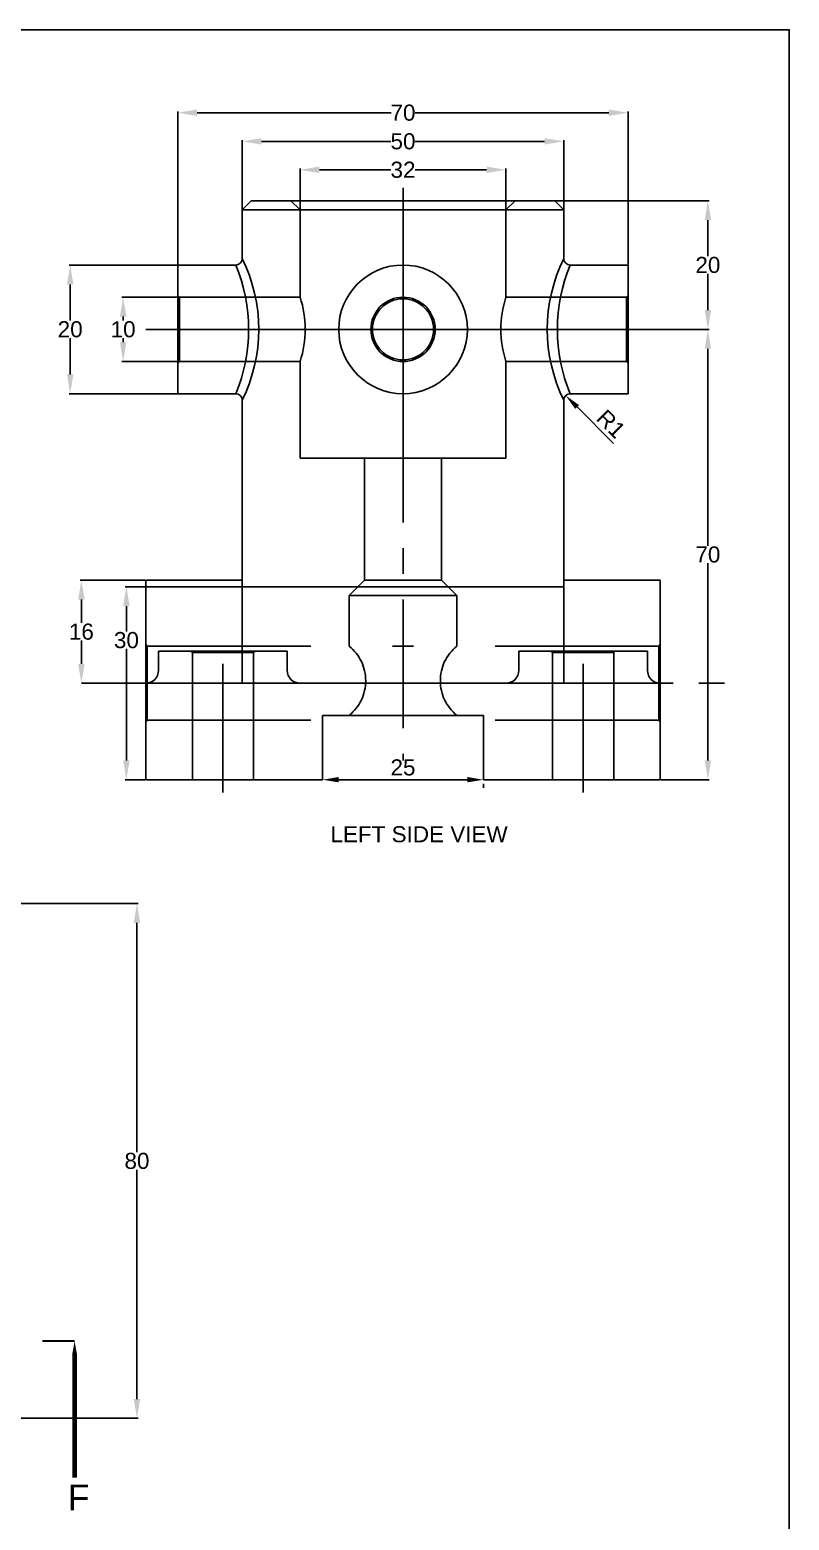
# Model space of a CAD drawing. Header units: inches. Extents: x 0 to 1898, y 0 to 464.
# Drawn here: x 1030.2 to 1148.3, y 172.5 to 404.2 of the extents above; entities that cross this region are included whole.
import ezdxf

# ---------------------------------------------------------------- set-up
doc = ezdxf.new("R2010")
doc.units = ezdxf.units.IN
doc.header["$LTSCALE"] = 8
doc.header["$MEASUREMENT"] = 0
for name, pattern in [('CENTER2', [28.575, 19.05, -3.175, 3.175, -3.175]), ('CENTERX2', [4, 2.5, -0.5, 0.5, -0.5]), ('HIDDEN2', [4.7625, 3.175, -1.5875])]:
    doc.linetypes.add(name, pattern=pattern)
doc.styles.get("Standard").update_dxf_attribs({"font": 'arial.ttf'})
doc.dimstyles.new('ISO-25', dxfattribs={"dimtxt": 2.5, "dimasz": 2.5, "dimexe": 1.25, "dimexo": 0.625, "dimtad": 1, "dimtxsty": 'Standard', "dimcen": 2.5, "dimclrd": 3, "dimclre": 3, "dimclrt": 3, "dimadec": 0, "dimazin": 0, "dimtfac": 1, "dimtmove": 0, "dimatfit": 3, "dimfxl": 1, "dimarcsym": 0})
doc.dimstyles.get("Standard").update_dxf_attribs({"dimtxt": 2.5, "dimasz": 3, "dimexe": 0.18, "dimexo": 0.0625, "dimgap": 0.09, "dimtad": 0, "dimtih": 1, "dimtoh": 1, "dimdec": 0, "dimzin": 0, "dimdsep": 46, "dimtxsty": 'Standard', "dimcen": 0.09, "dimclrd": 3, "dimclre": 3, "dimclrt": 3, "dimadec": 0, "dimazin": 0, "dimtfac": 1, "dimtdec": 0, "dimtofl": 0, "dimtmove": 0, "dimatfit": 3, "dimfxl": 1, "dimtolj": 1, "dimtzin": 0, "dimarcsym": 0})

# ---------------------------------------------------------------- blocks, each defined once
blk = doc.blocks.new('*D91')
at = {"color": 3, "lineweight": -2, "transparency": 16777216}
blk.add_line((1120.94, 339.92), (1115.27, 345.58), dxfattribs=at)
at = {"color": 3, "transparency": 16777216}
blk.add_solid([(1115.57, 345.88), (1114.98, 345.29), (1113.5, 347.35)], dxfattribs=at)
at = {"layer": 'Defpoints', "color": 0, "transparency": 16777216}
for p in [(1113.5, 347.35), (1114.21, 346.64)]:
    blk.add_point(p, dxfattribs=at)
at = {"color": 3, "transparency": 16777216, "insert": (1120.57, 342.95), "char_height": 2.5, "attachment_point": 5, "rotation": 315}
blk.add_mtext('R1', dxfattribs=at)
blk = doc.blocks.new('*D96')
at = {"color": 3, "lineweight": -2, "transparency": 16777216}
for p, q in [((1075.71, 288.27), (1075.71, 288.89)), ((1078.21, 287.64), (1098.21, 287.64)), ((1100.71, 287.02), (1100.71, 286.39))]:
    blk.add_line(p, q, dxfattribs=at)
at = {"color": 3, "transparency": 16777216}
for points in [[(1078.21, 288.06), (1078.21, 287.23), (1075.71, 287.64)], [(1098.21, 288.06), (1098.21, 287.23), (1100.71, 287.64)]]:
    blk.add_solid(points, dxfattribs=at)
at = {"layer": 'Defpoints', "color": 0, "transparency": 16777216}
for p in [(1075.71, 287.64), (1100.71, 287.64), (1100.71, 287.64)]:
    blk.add_point(p, dxfattribs=at)
at = {"color": 3, "transparency": 16777216, "insert": (1088.21, 289.54), "char_height": 2.5, "attachment_point": 5}
blk.add_mtext('25', dxfattribs=at)
blk = doc.blocks.new('*D100')
at = {"color": 3, "linetype": 'Continuous', "lineweight": -2, "transparency": 16777216}
for p, q in [((1017.22, 268.38), (1047.03, 268.38)), ((1046.85, 265.38), (1046.85, 229.75)), ((1046.85, 191.38), (1046.85, 227.02)), ((1017.22, 188.38), (1047.03, 188.38))]:
    blk.add_line(p, q, dxfattribs=at)
at = {"color": 3, "linetype": 'Continuous', "transparency": 16777216}
for points in [[(1046.35, 265.38), (1047.35, 265.38), (1046.85, 268.38)], [(1046.35, 191.38), (1047.35, 191.38), (1046.85, 188.38)]]:
    blk.add_solid(points, dxfattribs=at)
at = {"layer": 'Defpoints', "color": 0, "linetype": 'Continuous', "transparency": 16777216}
for p in [(1017.16, 268.38), (1046.85, 268.38), (1017.16, 188.38)]:
    blk.add_point(p, dxfattribs=at)
at = {"color": 3, "linetype": 'Continuous', "transparency": 16777216, "insert": (1046.85, 228.38), "char_height": 2.5, "attachment_point": 5}
blk.add_mtext('\\A1;80', dxfattribs=at)
blk = doc.blocks.new('*D101')
at = {"color": 3, "linetype": 'Continuous', "lineweight": -2, "transparency": 16777216}
for p, q in [((1063.21, 376.29), (1063.21, 387.04)), ((1113.21, 376.29), (1113.21, 387.04)), ((1066.21, 386.86), (1086.34, 386.86)), ((1110.21, 386.86), (1090.09, 386.86))]:
    blk.add_line(p, q, dxfattribs=at)
at = {"color": 3, "linetype": 'Continuous', "transparency": 16777216}
for points in [[(1066.21, 387.36), (1066.21, 386.36), (1063.21, 386.86)], [(1110.21, 387.36), (1110.21, 386.36), (1113.21, 386.86)]]:
    blk.add_solid(points, dxfattribs=at)
at = {"layer": 'Defpoints', "color": 0, "linetype": 'Continuous', "transparency": 16777216}
for p in [(1113.21, 386.86), (1063.21, 376.23), (1113.21, 376.23)]:
    blk.add_point(p, dxfattribs=at)
at = {"color": 3, "linetype": 'Continuous', "transparency": 16777216, "insert": (1088.21, 386.86), "char_height": 2.5, "attachment_point": 5}
blk.add_mtext('\\A1;50', dxfattribs=at)
blk = doc.blocks.new('*D102')
at = {"color": 3, "linetype": 'Continuous', "lineweight": -2, "transparency": 16777216}
for p, q in [((1072.21, 376.29), (1072.21, 382.62)), ((1075.21, 382.44), (1086.34, 382.44)), ((1101.21, 382.44), (1090.08, 382.44)), ((1104.21, 376.29), (1104.21, 382.62))]:
    blk.add_line(p, q, dxfattribs=at)
at = {"color": 3, "linetype": 'Continuous', "transparency": 16777216}
for points in [[(1075.21, 382.94), (1075.21, 381.94), (1072.21, 382.44)], [(1101.21, 382.94), (1101.21, 381.94), (1104.21, 382.44)]]:
    blk.add_solid(points, dxfattribs=at)
at = {"layer": 'Defpoints', "color": 0, "linetype": 'Continuous', "transparency": 16777216}
for p in [(1104.21, 382.44), (1072.21, 376.23), (1104.21, 376.23)]:
    blk.add_point(p, dxfattribs=at)
at = {"color": 3, "linetype": 'Continuous', "transparency": 16777216, "insert": (1088.21, 382.44), "char_height": 2.5, "attachment_point": 5}
blk.add_mtext('\\A1;32', dxfattribs=at)
blk = doc.blocks.new('*D118')
at = {"color": 3, "linetype": 'Continuous', "lineweight": -2, "transparency": 16777216}
for p, q in [((1053.21, 367.71), (1053.21, 391.49)), ((1056.21, 391.31), (1086.35, 391.31)), ((1120.21, 391.31), (1090.08, 391.31)), ((1123.21, 367.71), (1123.21, 391.49))]:
    blk.add_line(p, q, dxfattribs=at)
at = {"color": 3, "linetype": 'Continuous', "transparency": 16777216}
for points in [[(1056.21, 391.81), (1056.21, 390.81), (1053.21, 391.31)], [(1120.21, 391.81), (1120.21, 390.81), (1123.21, 391.31)]]:
    blk.add_solid(points, dxfattribs=at)
at = {"layer": 'Defpoints', "color": 0, "linetype": 'Continuous', "transparency": 16777216}
for p in [(1123.21, 391.31), (1053.21, 367.64), (1123.21, 367.64)]:
    blk.add_point(p, dxfattribs=at)
at = {"color": 3, "linetype": 'Continuous', "transparency": 16777216, "insert": (1088.21, 391.31), "char_height": 2.5, "attachment_point": 5}
blk.add_mtext('\\A1;70', dxfattribs=at)
blk = doc.blocks.new('*D132')
at = {"color": 3, "linetype": 'Continuous', "lineweight": -2, "transparency": 16777216}
for p, q in [((1053.15, 367.64), (1036.29, 367.64)), ((1036.47, 364.64), (1036.47, 359.01)), ((1036.47, 350.64), (1036.47, 356.28)), ((1053.15, 347.64), (1036.29, 347.64))]:
    blk.add_line(p, q, dxfattribs=at)
at = {"color": 3, "linetype": 'Continuous', "transparency": 16777216}
for points in [[(1035.97, 364.64), (1036.97, 364.64), (1036.47, 367.64)], [(1035.97, 350.64), (1036.97, 350.64), (1036.47, 347.64)]]:
    blk.add_solid(points, dxfattribs=at)
at = {"layer": 'Defpoints', "color": 0, "linetype": 'Continuous', "transparency": 16777216}
for p in [(1053.21, 367.64), (1036.47, 347.64), (1053.21, 347.64)]:
    blk.add_point(p, dxfattribs=at)
at = {"color": 3, "linetype": 'Continuous', "transparency": 16777216, "insert": (1036.47, 357.64), "char_height": 2.5, "attachment_point": 5}
blk.add_mtext('\\A1;20', dxfattribs=at)
blk = doc.blocks.new('*D133')
at = {"color": 3, "linetype": 'Continuous', "lineweight": -2, "transparency": 16777216}
for p, q in [((1053.4, 362.64), (1044.52, 362.64)), ((1044.7, 359.64), (1044.7, 359.01)), ((1044.7, 355.64), (1044.7, 356.28)), ((1053.4, 352.64), (1044.52, 352.64))]:
    blk.add_line(p, q, dxfattribs=at)
at = {"color": 3, "linetype": 'Continuous', "transparency": 16777216}
for points in [[(1044.2, 359.64), (1045.2, 359.64), (1044.7, 362.64)], [(1044.2, 355.64), (1045.2, 355.64), (1044.7, 352.64)]]:
    blk.add_solid(points, dxfattribs=at)
at = {"layer": 'Defpoints', "color": 0, "linetype": 'Continuous', "transparency": 16777216}
for p in [(1044.7, 362.64), (1053.46, 362.64), (1053.46, 352.64)]:
    blk.add_point(p, dxfattribs=at)
at = {"color": 3, "linetype": 'Continuous', "transparency": 16777216, "insert": (1044.7, 357.64), "char_height": 2.5, "attachment_point": 5}
blk.add_mtext('\\A1;10', dxfattribs=at)
blk = doc.blocks.new('*D134')
at = {"color": 3, "linetype": 'Continuous', "lineweight": -2, "transparency": 16777216}
for p, q in [((1111.86, 377.64), (1135.79, 377.64)), ((1135.61, 374.64), (1135.61, 369.01)), ((1135.61, 360.64), (1135.61, 366.28)), ((1123.27, 357.64), (1135.79, 357.64))]:
    blk.add_line(p, q, dxfattribs=at)
at = {"color": 3, "linetype": 'Continuous', "transparency": 16777216}
for points in [[(1135.11, 374.64), (1136.11, 374.64), (1135.61, 377.64)], [(1135.11, 360.64), (1136.11, 360.64), (1135.61, 357.64)]]:
    blk.add_solid(points, dxfattribs=at)
at = {"layer": 'Defpoints', "color": 0, "linetype": 'Continuous', "transparency": 16777216}
for p in [(1111.8, 377.64), (1123.21, 357.64), (1135.61, 357.64)]:
    blk.add_point(p, dxfattribs=at)
at = {"color": 3, "linetype": 'Continuous', "transparency": 16777216, "insert": (1135.61, 367.64), "char_height": 2.5, "attachment_point": 5}
blk.add_mtext('\\A1;20', dxfattribs=at)
blk = doc.blocks.new('*D135')
at = {"color": 3, "linetype": 'Continuous', "lineweight": -2, "transparency": 16777216}
for p, q in [((1123.27, 357.64), (1135.79, 357.64)), ((1135.61, 354.64), (1135.61, 324.01)), ((1135.61, 290.64), (1135.61, 321.28)), ((1128.27, 287.64), (1135.79, 287.64))]:
    blk.add_line(p, q, dxfattribs=at)
at = {"color": 3, "linetype": 'Continuous', "transparency": 16777216}
for points in [[(1135.11, 354.64), (1136.11, 354.64), (1135.61, 357.64)], [(1135.11, 290.64), (1136.11, 290.64), (1135.61, 287.64)]]:
    blk.add_solid(points, dxfattribs=at)
at = {"layer": 'Defpoints', "color": 0, "linetype": 'Continuous', "transparency": 16777216}
for p in [(1123.21, 357.64), (1135.61, 357.64), (1128.21, 287.64)]:
    blk.add_point(p, dxfattribs=at)
at = {"color": 3, "linetype": 'Continuous', "transparency": 16777216, "insert": (1135.61, 322.64), "char_height": 2.5, "attachment_point": 5}
blk.add_mtext('\\A1;70', dxfattribs=at)
blk = doc.blocks.new('*D138')
at = {"color": 3, "linetype": 'Continuous', "lineweight": -2, "transparency": 16777216}
for p, q in [((1063.15, 317.64), (1045.03, 317.64)), ((1045.21, 314.64), (1045.21, 310.69)), ((1045.21, 290.64), (1045.21, 307.96)), ((1048.15, 287.64), (1045.03, 287.64))]:
    blk.add_line(p, q, dxfattribs=at)
at = {"color": 3, "linetype": 'Continuous', "transparency": 16777216}
for points in [[(1044.71, 314.64), (1045.71, 314.64), (1045.21, 317.64)], [(1044.71, 290.64), (1045.71, 290.64), (1045.21, 287.64)]]:
    blk.add_solid(points, dxfattribs=at)
at = {"layer": 'Defpoints', "color": 0, "linetype": 'Continuous', "transparency": 16777216}
for p in [(1063.21, 317.64), (1045.21, 287.64), (1048.21, 287.64)]:
    blk.add_point(p, dxfattribs=at)
at = {"color": 3, "linetype": 'Continuous', "transparency": 16777216, "insert": (1045.21, 309.33), "char_height": 2.5, "attachment_point": 5}
blk.add_mtext('\\A1;30', dxfattribs=at)
blk = doc.blocks.new('*D139')
at = {"color": 3, "linetype": 'Continuous', "lineweight": -2, "transparency": 16777216}
for p, q in [((1048.15, 318.64), (1038.03, 318.64)), ((1038.21, 315.64), (1038.21, 312.01)), ((1038.21, 305.64), (1038.21, 309.28)), ((1038.27, 302.64), (1038.39, 302.64))]:
    blk.add_line(p, q, dxfattribs=at)
at = {"color": 3, "linetype": 'Continuous', "transparency": 16777216}
for points in [[(1037.71, 315.64), (1038.71, 315.64), (1038.21, 318.64)], [(1037.71, 305.64), (1038.71, 305.64), (1038.21, 302.64)]]:
    blk.add_solid(points, dxfattribs=at)
at = {"layer": 'Defpoints', "color": 0, "linetype": 'Continuous', "transparency": 16777216}
for p in [(1038.21, 318.64), (1048.21, 318.64), (1038.21, 302.64)]:
    blk.add_point(p, dxfattribs=at)
at = {"color": 3, "linetype": 'Continuous', "transparency": 16777216, "insert": (1038.21, 310.64), "char_height": 2.5, "attachment_point": 5}
blk.add_mtext('\\A1;16', dxfattribs=at)

msp = doc.modelspace()

# ---------------------------------------------------------------- linework, layer by layer
for p, q in [((1063.919, 376.936), (1064.626, 377.643)), ((1088.212, 377.643), (1064.626, 377.643)), ((1088.212, 377.643), (1111.798, 377.643)), ((1112.505, 376.936), (1111.798, 377.643)), ((1063.919, 376.936), (1063.212, 376.228)), ((1063.212, 368.643), (1063.212, 376.228)), ((1088.212, 376.228), (1063.212, 376.228)), ((1063.919, 376.936), (1063.919, 376.936)), ((1063.919, 376.936), (1063.919, 376.936)), ((1088.212, 376.228), (1113.212, 376.228)), ((1112.505, 376.936), (1112.505, 376.936)), ((1112.505, 376.936), (1112.505, 376.936)), ((1112.505, 376.936), (1113.212, 376.228)), ((1113.212, 368.643), (1113.212, 376.228)), ((1054.626, 367.643), (1062.212, 367.643)), ((1121.798, 367.643), (1114.212, 367.643)), ((1053.214, 362.893), (1053.464, 362.643)), ((1123.21, 362.893), (1122.96, 362.643)), ((1053.214, 352.393), (1053.464, 352.643)), ((1123.21, 352.393), (1122.96, 352.643)), ((1054.626, 347.643), (1062.212, 347.643)), ((1121.798, 347.643), (1114.212, 347.643)), ((1063.212, 317.643), (1063.212, 346.643)), ((1113.212, 317.643), (1113.212, 346.643)), ((1048.212, 318.643), (1063.212, 318.643)), ((1048.212, 302.643), (1048.212, 318.643)), ((1063.212, 317.643), (1063.212, 307.643)), ((1082.644, 317.643), (1063.212, 317.643)), ((1082.644, 317.643), (1088.212, 317.643)), ((1093.779, 317.643), (1088.212, 317.643)), ((1093.779, 317.643), (1113.212, 317.643)), ((1128.212, 318.643), (1113.212, 318.643)), ((1113.212, 317.643), (1113.212, 307.643)), ((1128.212, 302.643), (1128.212, 318.643)), ((1048.212, 308.643), (1048.462, 308.393)), ((1128.212, 308.643), (1127.962, 308.393)), ((1050.212, 304.643), (1050.212, 307.643)), ((1050.212, 307.643), (1070.212, 307.643)), ((1055.212, 307.643), (1055.462, 307.393)), ((1065.212, 307.643), (1064.962, 307.393)), ((1070.212, 304.643), (1070.212, 307.643)), ((1106.212, 304.643), (1106.212, 307.643)), ((1126.212, 307.643), (1106.212, 307.643)), ((1111.212, 307.643), (1111.462, 307.393)), ((1121.212, 307.643), (1120.962, 307.393)), ((1126.212, 304.643), (1126.212, 307.643)), ((1048.212, 287.643), (1048.212, 302.643)), ((1048.212, 302.643), (1048.212, 302.643)), ((1048.462, 302.643), (1127.962, 302.643)), ((1128.212, 287.643), (1128.212, 302.643)), ((1128.212, 302.643), (1128.212, 302.643)), ((1048.212, 296.643), (1048.462, 296.893)), ((1088.212, 297.643), (1075.712, 297.643)), ((1075.712, 287.643), (1075.712, 297.643)), ((1088.212, 297.643), (1100.712, 297.643)), ((1100.712, 287.643), (1100.712, 297.643)), ((1128.212, 296.643), (1127.962, 296.893)), ((1075.712, 287.643), (1048.212, 287.643)), ((1100.712, 287.643), (1128.212, 287.643))]:
    msp.add_line(p, q)
at = {"linetype": 'HIDDEN2'}
for p, q in [((1072.212, 376.228), (1070.798, 377.643)), ((1104.212, 376.228), (1105.626, 377.643)), ((1072.212, 362.643), (1072.212, 376.228)), ((1104.212, 362.643), (1104.212, 376.228)), ((1053.464, 362.643), (1072.212, 362.643)), ((1053.464, 352.643), (1053.464, 362.643)), ((1122.96, 362.643), (1104.212, 362.643)), ((1122.96, 352.643), (1122.96, 362.643)), ((1053.464, 352.643), (1072.212, 352.643)), ((1072.212, 337.643), (1072.212, 352.643)), ((1104.212, 337.643), (1104.212, 352.643)), ((1122.96, 352.643), (1104.212, 352.643)), ((1088.212, 337.643), (1072.212, 337.643)), ((1082.212, 337.643), (1082.212, 318.643)), ((1088.212, 337.643), (1104.212, 337.643)), ((1094.212, 337.643), (1094.212, 318.643)), ((1082.212, 318.643), (1079.857, 316.288)), ((1082.212, 318.643), (1088.212, 318.643)), ((1094.212, 318.643), (1088.212, 318.643)), ((1094.212, 318.643), (1096.566, 316.288)), ((1088.212, 316.288), (1079.857, 316.288)), ((1079.857, 316.288), (1079.857, 308.393)), ((1088.212, 316.288), (1079.857, 316.288)), ((1088.212, 316.288), (1096.566, 316.288)), ((1088.212, 316.288), (1096.566, 316.288)), ((1096.566, 316.288), (1096.566, 308.393)), ((1048.462, 308.393), (1088.212, 308.393)), ((1048.462, 296.893), (1048.462, 308.393)), ((1127.962, 308.393), (1088.212, 308.393)), ((1127.962, 296.893), (1127.962, 308.393)), ((1055.462, 287.643), (1055.462, 307.393)), ((1064.962, 307.393), (1055.462, 307.393)), ((1063.212, 307.643), (1063.212, 302.643)), ((1064.962, 287.643), (1064.962, 307.393)), ((1111.462, 287.643), (1111.462, 307.393)), ((1111.462, 307.393), (1120.962, 307.393)), ((1113.212, 307.643), (1113.212, 302.643)), ((1120.962, 287.643), (1120.962, 307.393)), ((1048.462, 296.893), (1075.712, 296.893)), ((1127.962, 296.893), (1100.712, 296.893))]:
    msp.add_line(p, q, dxfattribs=at)
at = {"linetype": 'CENTERX2'}
for p, q in [((1088.212, 379.643), (1088.212, 290.643)), ((1048.212, 357.643), (1088.212, 357.643)), ((1128.212, 357.643), (1088.212, 357.643)), ((1060.212, 285.643), (1060.212, 309.643)), ((1116.212, 285.643), (1116.212, 309.643)), ((1038.212, 302.643), (1138.212, 302.643))]:
    msp.add_line(p, q, dxfattribs=at)
at = {"linetype": 'CENTER2'}
for p, q in [((1088.212, 369.643), (1088.212, 345.643)), ((1088.212, 369.643), (1088.212, 345.643)), ((1088.212, 369.643), (1088.212, 345.643)), ((1088.212, 357.643), (1052.626, 357.643)), ((1088.212, 357.643), (1123.798, 357.643))]:
    msp.add_line(p, q, dxfattribs=at)
at = {"linetype": 'Continuous'}
for p, q in [((1053.214, 347.643), (1053.214, 367.643)), ((1053.214, 367.643), (1054.626, 367.643)), ((1123.21, 367.643), (1121.798, 367.643)), ((1123.21, 347.643), (1123.21, 367.643)), ((1054.626, 347.643), (1053.214, 347.643)), ((1121.798, 347.643), (1123.21, 347.643))]:
    msp.add_line(p, q, dxfattribs=at)
at = {"color": 1, "lineweight": 30}
msp.add_line((1037.156, 200.384), (1032.156, 200.384), dxfattribs=at)
at = {"linetype": 'Continuous'}
msp.add_lwpolyline([(579.625, 404.203), (1148.25, 404.203), (1148.25, 0), (579.625, 0)], close=True, dxfattribs=at)
at = {"color": 1}
msp.add_lwpolyline([(1037.156, 200.384, 0, 2.25, 0), (1037.156, 194.134, 0.75, 0.75, 0), (1037.156, 179.134, 0.75, 0.75, 0)], format="xyseb", dxfattribs=at)
for centre, radius, start, end in [((1062.212, 368.643), 1, 270, 0), ((1040.948, 357.643), 24.833, 333.70706, 26.29294), ((1135.475, 357.643), 24.833, 153.70706, 206.29294), ((1114.212, 368.643), 1, 180, 270), ((1038.198, 357.643), 26.013, 337.39197, 22.60803), ((1088.212, 357.643), 10, 90, 270), ((1088.212, 357.643), 10, 270, 90), ((1138.226, 357.643), 26.013, 157.39197, 202.60803), ((1088.212, 357.643), 5, 90, 270), ((1088.212, 357.643), 4.75, 90, 270), ((1088.212, 357.643), 5, 270, 90), ((1088.212, 357.643), 4.75, 270, 90), ((1062.212, 346.643), 1, 0, 90), ((1114.212, 346.643), 1, 90, 180), ((1048.212, 304.643), 2, 270, 0), ((1072.212, 304.643), 2, 180, 270), ((1104.212, 304.643), 2, 270, 0), ((1128.212, 304.643), 2, 180, 270)]:
    msp.add_arc(centre, radius, start, end)
at = {"linetype": 'HIDDEN2'}
for centre, radius, start, end in [((1057.013, 357.643), 16, 341.79004, 18.20996), ((1119.41, 357.643), 16, 161.79004, 198.20996), ((1075.471, 303.018), 6.938, 309.21906, 50.78094), ((1100.953, 303.018), 6.938, 129.21906, 230.78094)]:
    msp.add_arc(centre, radius, start, end, dxfattribs=at)

# ---------------------------------------------------------------- texts
at = {"insert": (1076.934, 280.42), "char_height": 2.5, "attachment_point": 1}
msp.add_mtext_dynamic_manual_height_columns('{\\C3;LEFT SIDE VIEW}', width=34.5331, gutter_width=12.5, heights=[0], dxfattribs=at)
at = {"color": 1, "insert": (1039.478, 178.076), "char_height": 4, "attachment_point": 3}
msp.add_mtext_dynamic_manual_height_columns('F', width=5.39243, gutter_width=12.5, heights=[0], dxfattribs=at)

# ---------------------------------------------------------------- dimensions: what is measured, and where the dimension line sits
at = {"linetype": 'Continuous'}
for base, p1, p2, picture, middle in [((1123.21, 391.311), (1053.214, 367.643), (1123.21, 367.643), '*D118', (1088.212, 391.311)), ((1113.212, 386.862), (1063.212, 376.228), (1113.212, 376.228), '*D101', (1088.212, 386.862)), ((1104.212, 382.439), (1072.212, 376.228), (1104.212, 376.228), '*D102', (1088.212, 382.439))]:
    dim = msp.add_linear_dim(base=base, p1=p1, p2=p2, dimstyle='Standard', dxfattribs=at)
    dim.commit()
    dim.dimension.update_dxf_attribs({"geometry": picture, "text_midpoint": middle})
for base, p1, p2, picture, middle in [((1135.608, 357.643), (1111.798, 377.643), (1123.21, 357.643), '*D134', (1135.608, 367.643)), ((1036.471, 347.643), (1053.214, 367.643), (1053.214, 347.643), '*D132', (1036.471, 357.643)), ((1045.213, 287.643), (1063.212, 317.643), (1048.212, 287.643), '*D138', (1045.213, 309.326))]:
    dim = msp.add_linear_dim(base=base, p1=p1, p2=p2, angle=90, dimstyle='Standard', dxfattribs=at)
    dim.commit()
    dim.dimension.update_dxf_attribs({"geometry": picture, "text_midpoint": middle, "dimtype": 160})
for base, p1, p2, picture, middle in [((1044.703, 362.643), (1053.464, 352.643), (1053.464, 362.643), '*D133', (1044.703, 357.643)), ((1135.608, 357.643), (1128.212, 287.643), (1123.21, 357.643), '*D135', (1135.608, 322.643)), ((1038.212, 318.643), (1038.212, 302.643), (1048.212, 318.643), '*D139', (1038.212, 310.643)), ((1046.849, 268.384), (1017.156, 188.384), (1017.156, 268.384), '*D100', (1046.849, 228.384))]:
    dim = msp.add_linear_dim(base=base, p1=p1, p2=p2, angle=90, dimstyle='Standard', dxfattribs=at)
    dim.commit()
    dim.dimension.update_dxf_attribs({"geometry": picture, "text_midpoint": middle})
dim = msp.add_radius_dim(center=(1114.212, 346.643), mpoint=(1113.505, 347.35), dimstyle='ISO-25')
dim.commit()
dim.dimension.update_dxf_attribs({"geometry": '*D91', "text_midpoint": (1119.239, 341.616), "dimtype": 164})
dim = msp.add_linear_dim(base=(1100.712, 287.643), p1=(1075.712, 287.643), p2=(1100.712, 287.643), dimstyle='ISO-25')
dim.commit()
dim.dimension.update_dxf_attribs({"geometry": '*D96', "text_midpoint": (1088.212, 289.544)})

doc.saveas('drawing.dxf')
